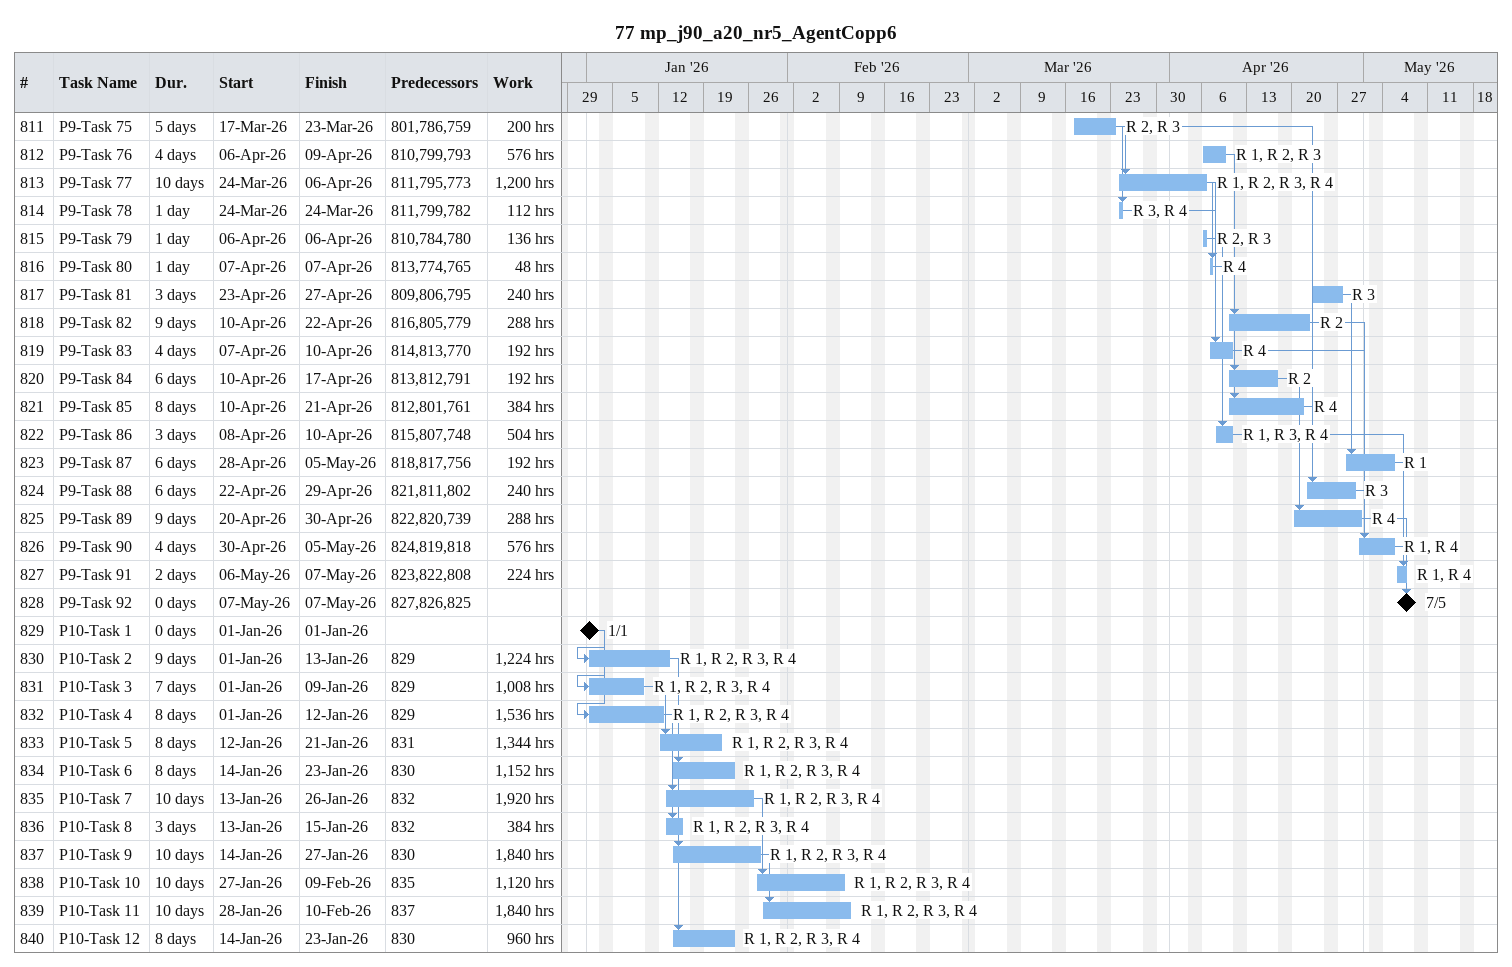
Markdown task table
77 mp_j90_a20_nr5_AgentCopp6

| ID | Task | Duration | Start | Finish | Predecessors | Resources | Work (h) |
|---|---|---|---|---|---|---|---|
| 811 | P9-Task 75 | 5d | 2026-03-17 | 2026-03-23 | 801, 786, 759 | R 2, R 3 | 200 |
| 812 | P9-Task 76 | 4d | 2026-04-06 | 2026-04-09 | 810, 799, 793 | R 1, R 2, R 3 | 576 |
| 813 | P9-Task 77 | 10d | 2026-03-24 | 2026-04-06 | 811, 795, 773 | R 1, R 2, R 3, R 4 | 1200 |
| 814 | P9-Task 78 | 1d | 2026-03-24 | 2026-03-24 | 811, 799, 782 | R 3, R 4 | 112 |
| 815 | P9-Task 79 | 1d | 2026-04-06 | 2026-04-06 | 810, 784, 780 | R 2, R 3 | 136 |
| 816 | P9-Task 80 | 1d | 2026-04-07 | 2026-04-07 | 813, 774, 765 | R 4 | 48 |
| 817 | P9-Task 81 | 3d | 2026-04-23 | 2026-04-27 | 809, 806, 795 | R 3 | 240 |
| 818 | P9-Task 82 | 9d | 2026-04-10 | 2026-04-22 | 816, 805, 779 | R 2 | 288 |
| 819 | P9-Task 83 | 4d | 2026-04-07 | 2026-04-10 | 814, 813, 770 | R 4 | 192 |
| 820 | P9-Task 84 | 6d | 2026-04-10 | 2026-04-17 | 813, 812, 791 | R 2 | 192 |
| 821 | P9-Task 85 | 8d | 2026-04-10 | 2026-04-21 | 812, 801, 761 | R 4 | 384 |
| 822 | P9-Task 86 | 3d | 2026-04-08 | 2026-04-10 | 815, 807, 748 | R 1, R 3, R 4 | 504 |
| 823 | P9-Task 87 | 6d | 2026-04-28 | 2026-05-05 | 818, 817, 756 | R 1 | 192 |
| 824 | P9-Task 88 | 6d | 2026-04-22 | 2026-04-29 | 821, 811, 802 | R 3 | 240 |
| 825 | P9-Task 89 | 9d | 2026-04-20 | 2026-04-30 | 822, 820, 739 | R 4 | 288 |
| 826 | P9-Task 90 | 4d | 2026-04-30 | 2026-05-05 | 824, 819, 818 | R 1, R 4 | 576 |
| 827 | P9-Task 91 | 2d | 2026-05-06 | 2026-05-07 | 823, 822, 808 | R 1, R 4 | 224 |
| 828 | P9-Task 92 | 0d | 2026-05-07 | 2026-05-07 | 827, 826, 825 |  |  |
| 829 | P10-Task 1 | 0d | 2026-01-01 | 2026-01-01 |  |  |  |
| 830 | P10-Task 2 | 9d | 2026-01-01 | 2026-01-13 | 829 | R 1, R 2, R 3, R 4 | 1224 |
| 831 | P10-Task 3 | 7d | 2026-01-01 | 2026-01-09 | 829 | R 1, R 2, R 3, R 4 | 1008 |
| 832 | P10-Task 4 | 8d | 2026-01-01 | 2026-01-12 | 829 | R 1, R 2, R 3, R 4 | 1536 |
| 833 | P10-Task 5 | 8d | 2026-01-12 | 2026-01-21 | 831 | R 1, R 2, R 3, R 4 | 1344 |
| 834 | P10-Task 6 | 8d | 2026-01-14 | 2026-01-23 | 830 | R 1, R 2, R 3, R 4 | 1152 |
| 835 | P10-Task 7 | 10d | 2026-01-13 | 2026-01-26 | 832 | R 1, R 2, R 3, R 4 | 1920 |
| 836 | P10-Task 8 | 3d | 2026-01-13 | 2026-01-15 | 832 | R 1, R 2, R 3, R 4 | 384 |
| 837 | P10-Task 9 | 10d | 2026-01-14 | 2026-01-27 | 830 | R 1, R 2, R 3, R 4 | 1840 |
| 838 | P10-Task 10 | 10d | 2026-01-27 | 2026-02-09 | 835 | R 1, R 2, R 3, R 4 | 1120 |
| 839 | P10-Task 11 | 10d | 2026-01-28 | 2026-02-10 | 837 | R 1, R 2, R 3, R 4 | 1840 |
| 840 | P10-Task 12 | 8d | 2026-01-14 | 2026-01-23 | 830 | R 1, R 2, R 3, R 4 | 960 |
